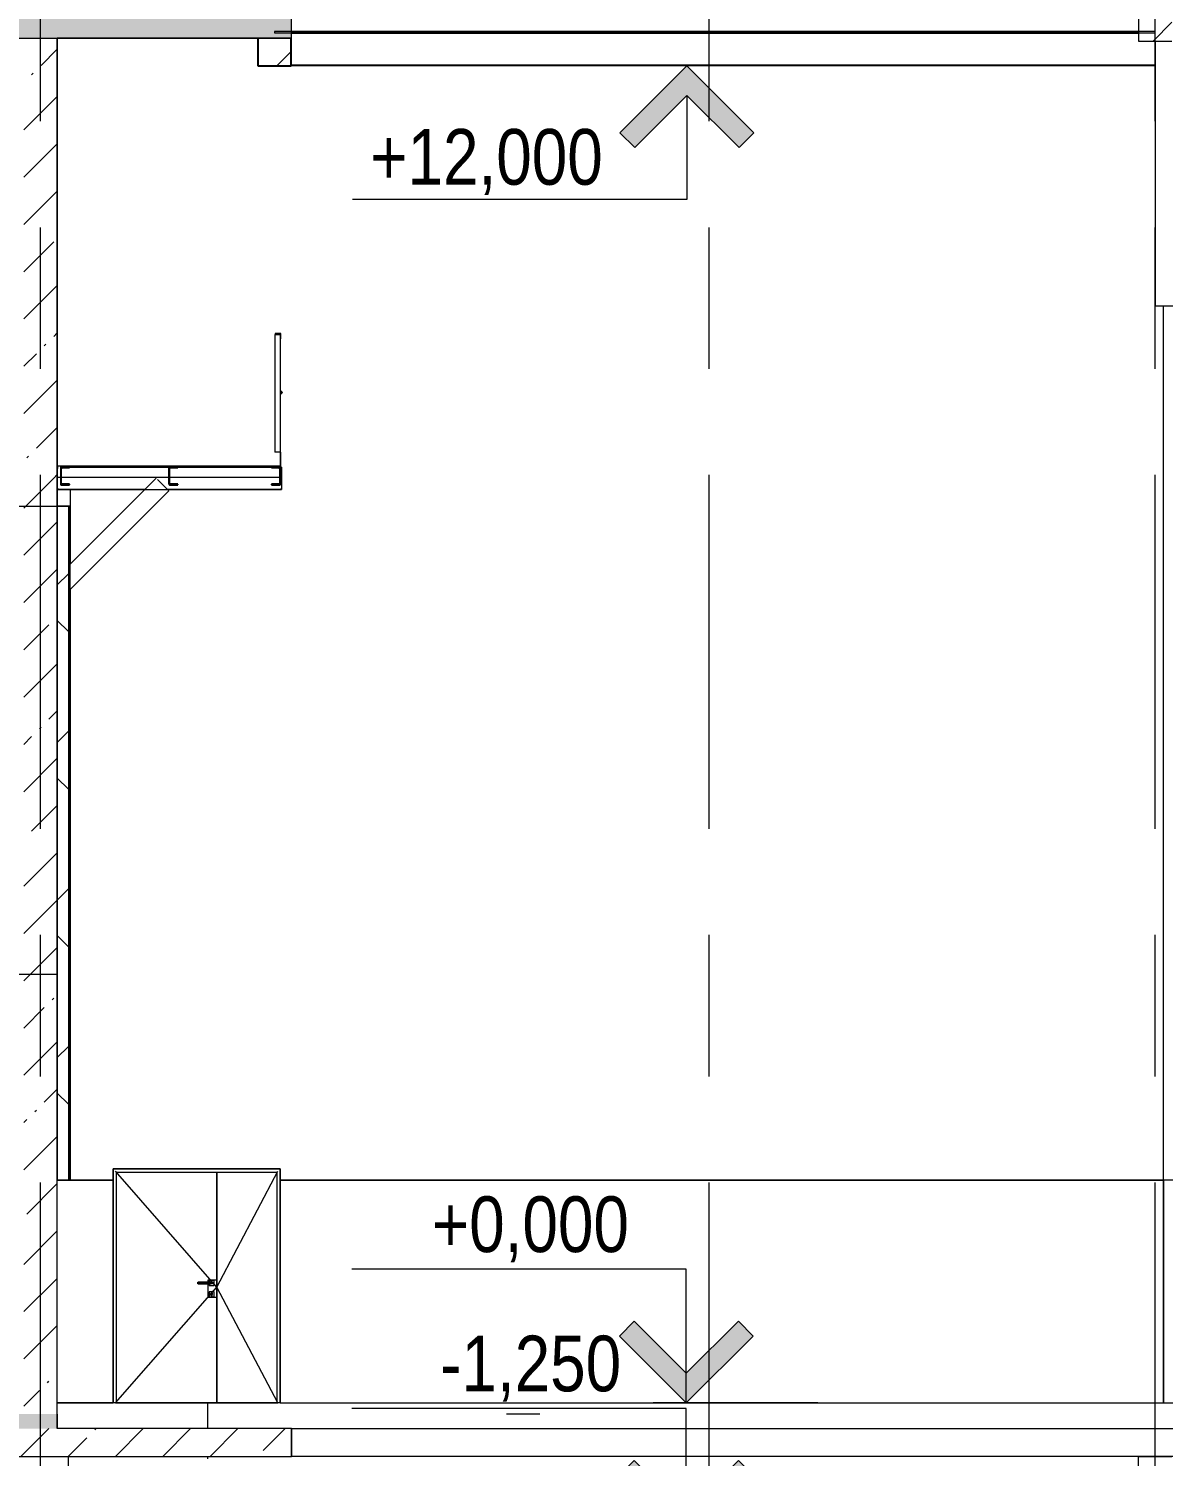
# Model space of a CAD drawing. Header units: millimetres. Extents: x 51154 to 151340, y -24069 to 30962.
# Drawn here: x 71824 to 82007, y -480 to 12336 of the extents above; entities that cross this region are included whole.
import ezdxf

# ---------------------------------------------------------------- set-up
doc = ezdxf.new("R2010")
doc.units = ezdxf.units.MM
doc.linetypes.add('Осевые', pattern=[6350, 1270, -952.5, 3175, -952.5])
for name, color, linetype, lineweight in [('Балясины', 7, 'Continuous', 9), ('Высотные отметки', 7, 'Continuous', 9), ('Двери', 7, 'Continuous', 9), ('Каркас несущий', 7, 'Continuous', 9), ('Каркас несущий-1', 7, 'Continuous', 25), ('Каркас_Импост', 7, 'Continuous', 9), ('Общие ребра', 7, 'Continuous', 9), ('Ограждение', 7, 'Continuous', 9), ('Отделка 1 _4_-1', 7, 'Continuous', 9), ('Отделка 2 _5_-1', 7, 'Continuous', 9), ('Панель', 7, 'Continuous', 9), ('Перекрытия', 7, 'Continuous', 9), ('Поручни', 7, 'Continuous', 9), ('Стены', 7, 'Continuous', 9), ('Структура _1_', 7, 'Continuous', 18), ('Штриховка разреза-2', 7, 'Continuous', 9), ('Элементы узлов', 7, 'Continuous', 9)]:
    doc.layers.add(name, color=color, linetype=linetype, lineweight=lineweight)
doc.layers.add('Оси-3', color=7, linetype='Осевые', lineweight=9, true_color=0xaaaaaa)
doc.styles.add('Arial Narrow', font='ARIALN.TTF', dxfattribs={"height": 500})
pattern_1 = [(45, (99498.54, 6475), (-424.264, 424.264), [600, -100, 20, -100]), (45, (99498.54, 6899), (-424.264, 424.264), [])]

# ---------------------------------------------------------------- blocks, each defined once
blk = doc.blocks.new('Двутавры горячекатанные с паралельными гранями полок СТО АСЧМ 20-93 _Б_ - 30Б1-537504-Разрез 1-1')
at = {"layer": 'Каркас несущий'}
for p, q in [((81782, 12298), (74181, 12298)), ((81782, 12290), (74181, 12290)), ((81782, 12290), (74181, 12290)), ((81932, 12224), (81932, 12021)), ((81932, 12000), (74032, 12000)), ((81932, 12008), (74181, 12008)), ((81932, 12008), (74181, 12008)), ((81932, 12021), (81932, 12008)), ((81932, 12008), (81932, 12021)), ((81932, 12008), (81932, 12000))]:
    blk.add_line(p, q, dxfattribs=at)
blk = doc.blocks.new('Швеллеры стальные гнутые равнополочные  ГОСТ 8278-83_Гн_ - Гн200x80x5-565265-Разрез 1-1')
at = {"layer": 'Каркас несущий'}
for p, q in [((72082, 8393), (72082, 8398)), ((72082, 8393), (72082, 8388)), ((72082, 8207), (72082, 8393)), ((74092, 8400), (74086, 8400)), ((74086, 8400), (74092, 8400)), ((74092, 8400), (74092, 8393)), ((74092, 8393), (74092, 8207)), ((74092, 8388), (74092, 8393)), ((72082, 8212), (72082, 8207)), ((72082, 8202), (72082, 8207)), ((74092, 8207), (74092, 8212)), ((74092, 8207), (74092, 8200)), ((72082, 8200), (74092, 8200)), ((72868, 8200), (72082, 8200)), ((74092, 8200), (73068, 8200))]:
    blk.add_line(p, q, dxfattribs=at)
blk = doc.blocks.new('Профили стальные гнутые замкнутые сварные квадратные ГОСТ  30245-2003 - 160x160x8-565461-Разрез 1-1')
at = {"layer": 'Каркас несущий'}
for p, q in [((72968, 8300), (72196, 7527)), ((72981, 8287), (73069, 8200)), ((72196, 7301), (73082, 8187)), ((73069, 8200), (73074, 8195)), ((73074, 8195), (73069, 8200)), ((73069, 8200), (73082, 8187)), ((73082, 8187), (73069, 8200))]:
    blk.add_line(p, q, dxfattribs=at)
blk = doc.blocks.new('Швеллеры стальные гнутые равнополочные  ГОСТ 8278-83_Гн_ - Гн160x80x5-569300-Разрез 1-1')
at = {"layer": 'Каркас несущий-1'}
for p, q in [((72112, 8393), (72112, 8247)), ((72117, 8252), (72117, 8388)), ((72192, 8400), (72119, 8400)), ((72124, 8395), (72192, 8395)), ((72192, 8395), (72192, 8400)), ((72119, 8240), (72192, 8240)), ((72192, 8245), (72124, 8245)), ((72192, 8240), (72192, 8245))]:
    blk.add_line(p, q, dxfattribs=at)
for centre, start, end in [((72119, 8393), 90, 180), ((72124, 8388), 90, 180), ((72119, 8247), 180, 270), ((72124, 8252), 180, 270)]:
    blk.add_arc(centre, 7, start, end, dxfattribs=at)
blk = doc.blocks.new('Швеллеры стальные гнутые равнополочные  ГОСТ 8278-83_Гн_ - Гн160x80x5-V10-Разрез 1-1')
at = {"layer": 'Каркас несущий-1'}
for p, q in [((73082, 8393), (73082, 8247)), ((73087, 8252), (73087, 8388)), ((73162, 8400), (73089, 8400)), ((73094, 8395), (73162, 8395)), ((73162, 8395), (73162, 8400)), ((73089, 8240), (73162, 8240)), ((73162, 8245), (73094, 8245)), ((73162, 8240), (73162, 8245))]:
    blk.add_line(p, q, dxfattribs=at)
for centre, start, end in [((73089, 8393), 90, 180), ((73094, 8388), 90, 180), ((73089, 8247), 180, 270), ((73094, 8252), 180, 270)]:
    blk.add_arc(centre, 7, start, end, dxfattribs=at)
blk = doc.blocks.new('Швеллеры стальные гнутые равнополочные  ГОСТ 8278-83_Гн_ - Гн160x80x5-569553-Разрез 1-1')
at = {"layer": 'Каркас несущий-1'}
for p, q in [((74002, 8400), (74002, 8395)), ((74075, 8400), (74002, 8400)), ((74002, 8395), (74070, 8395)), ((74077, 8388), (74077, 8252)), ((74082, 8247), (74082, 8393)), ((74070, 8245), (74002, 8245)), ((74002, 8245), (74002, 8240)), ((74002, 8240), (74075, 8240))]:
    blk.add_line(p, q, dxfattribs=at)
for centre, start, end in [((74070, 8388), 0, 90), ((74075, 8393), 0, 90), ((74070, 8252), 270, 0), ((74075, 8247), 270, 0)]:
    blk.add_arc(centre, 7, start, end, dxfattribs=at)
blk = doc.blocks.new('Уголки стальные горячекатанные равнополочные ГОСТ 8509-93 - L100x8-568946-Разрез 1-1')
at = {"layer": 'Каркас несущий'}
for p, q in [((72082, 8308), (72082, 8408)), ((74082, 8408), (72082, 8408)), ((72082, 8404), (72082, 8401)), ((72082, 8400), (72082, 8388)), ((74082, 8408), (74082, 8308)), ((74082, 8401), (74082, 8404)), ((74082, 8388), (74082, 8400)), ((72082, 8312), (72082, 8309)), ((72082, 8308), (72112, 8308)), ((72117, 8308), (73082, 8308)), ((73087, 8308), (74077, 8308)), ((74082, 8309), (74082, 8312))]:
    blk.add_line(p, q, dxfattribs=at)
blk = doc.blocks.new('Ограждение - 50х5-6021116-Разрез 1-1')
at = {"layer": 'Балясины'}
for p, q in [((74032, 9590), (74082, 9590)), ((74032, 9590), (74032, 8535)), ((74082, 9590), (74082, 8535)), ((74082, 8535), (74032, 8535))]:
    blk.add_line(p, q, dxfattribs=at)
blk = doc.blocks.new('Ограждение - Ограждение-571064-Разрез 1-1')
at = {"layer": 'Поручни'}
for p, q in [((74087, 9600), (74037, 9600)), ((74037, 9600), (74037, 9597)), ((74039, 9595), (74077, 9595)), ((74082, 9590), (74082, 9552)), ((74084, 9550), (74087, 9550)), ((74087, 9550), (74087, 9600)), ((74083, 9087), (74082, 9086)), ((74082, 9085), (74094, 9072)), ((74094, 9067), (74082, 9055)), ((74082, 9053), (74083, 9052)), ((74101, 9070), (74083, 9087)), ((74083, 9052), (74101, 9070)), ((74086, 8535), (74082, 8535)), ((74082, 8535), (74082, 8395)), ((74086, 8395), (74086, 8535)), ((74082, 8395), (74086, 8395))]:
    blk.add_line(p, q, dxfattribs=at)
for centre, radius, start, end in [((74039, 9597), 1.8, 180, 270), ((74077, 9590), 5.5, 0, 90), ((74084, 9552), 1.8, 180, 270), ((74083, 9085), 1.2, 135, 225), ((74083, 9054), 1.2, 135, 225), ((74092, 9070), 3.5, 315, 45)]:
    blk.add_arc(centre, radius, start, end, dxfattribs=at)
blk.add_blockref('Ограждение - 50х5-6021116-Разрез 1-1', (0, 0))
blk.add_blockref('Ограждение - 50х5-6021116-Разрез 1-1', (0, 0))
blk.add_blockref('Ограждение - 50х5-6021116-Разрез 1-1', (0, 0))
blk.add_blockref('Ограждение - 50х5-6021116-Разрез 1-1', (0, 0))
blk.add_blockref('Ограждение - 50х5-6021116-Разрез 1-1', (0, 0))
blk.add_blockref('Ограждение - 50х5-6021116-Разрез 1-1', (0, 0))
blk.add_blockref('Ограждение - 50х5-6021116-Разрез 1-1', (0, 0))
blk.add_blockref('Ограждение - 50х5-6021116-Разрез 1-1', (0, 0))
blk.add_blockref('Ограждение - 50х5-6021116-Разрез 1-1', (0, 0))
blk.add_blockref('Ограждение - 50х5-6021116-Разрез 1-1', (0, 0))
blk = doc.blocks.new('Перекрытие на отм_1 - Перекрытие на отм_-6100-777953-Разрез 1-1')
at = {"layer": 'Перекрытия'}
for p, q in [((61832, 3850), (65232, 3850)), ((62782, 3850), (64282, 3850)), ((62782, 3850), (64282, 3850)), ((64082, 3650), (64282, 3850)), ((64082, 3650), (64282, 3850)), ((65182, 3850), (66682, 3850)), ((65382, 3650), (65182, 3850)), ((66485, 3653), (66682, 3850)), ((70232, 3850), (72082, 3850)), ((71182, 3850), (72082, 3850)), ((72196, 3850), (72198, 3850)), ((72196, 3850), (72198, 3850)), ((64082, 3650), (63732, 3650)), ((63732, 3650), (64082, 3650)), ((65732, 3650), (65382, 3650))]:
    blk.add_line(p, q, dxfattribs=at)
blk = doc.blocks.new('Дверь - Полуторная_001 - ДВ3_21-15-6256117-Разрез 1-1')
at = {"layer": 'Двери'}
for p, q in [((73338, 1083), (73338, 1068)), ((73341, 1083), (73344, 1083)), ((73344, 1068), (73341, 1068)), ((73459, 1083), (73344, 1083)), ((73344, 1083), (73470, 1083)), ((73470, 1068), (73344, 1068)), ((73344, 1068), (73459, 1068)), ((73432, 1101), (73432, 949)), ((73512, 1101), (73432, 1101)), ((73444, 1098), (73444, 1083)), ((73489, 1098), (73444, 1098)), ((73444, 1068), (73444, 1053)), ((73444, 1053), (73489, 1053)), ((73470, 1083), (73474, 1083)), ((73474, 1068), (73470, 1068)), ((73474, 1068), (73474, 1083)), ((73474, 1068), (73474, 1083)), ((73489, 1053), (73489, 1098)), ((73512, 1128), (73512, 1133)), ((73512, 1133), (73512, 1128)), ((73512, 923), (73512, 1128)), ((73512, 949), (73512, 1101)), ((73432, 949), (73512, 949)), ((73444, 998), (73444, 953)), ((73489, 998), (73444, 998)), ((73444, 953), (73489, 953)), ((73462, 974), (73462, 964)), ((73462, 974), (73462, 964)), ((73472, 964), (73472, 974)), ((73472, 964), (73472, 974)), ((73489, 953), (73489, 998)), ((73512, 923), (73512, 918)), ((73512, 918), (73512, 923))]:
    blk.add_line(p, q, dxfattribs=at)
for centre, radius, start, end in [((73467, 981), 8.37, 306.6737, 233.3263), ((73467, 981), 8.37, 218.9937, 233.3263), ((73467, 964), 5, 180, 0), ((73467, 964), 5, 240, 300), ((73467, 981), 8.37, 306.6737, 321.0063)]:
    blk.add_arc(centre, radius, start, end, dxfattribs=at)
at = {"layer": 'Каркас_Импост'}
for p, q in [((72582, 2100), (72582, 0)), ((74082, 2100), (72582, 2100)), ((72612, 0), (72612, 2070)), ((72612, 2070), (74052, 2070)), ((74052, 2070), (74052, 0)), ((74082, 0), (74082, 2100)), ((72612, 0), (72582, 0)), ((74082, 0), (74052, 0))]:
    blk.add_line(p, q, dxfattribs=at)
at = {"layer": 'Панель'}
for p, q in [((73512, 0), (73512, 2070)), ((73512, 2070), (73512, 0)), ((72603, 0), (73512, 0)), ((73512, 0), (74061, 0))]:
    blk.add_line(p, q, dxfattribs=at)
at = {"layer": 'Элементы узлов'}
for p, q in [((73512, 1040), (72603, 2079)), ((73512, 1040), (74061, 2079)), ((72603, 0), (73512, 1040)), ((74061, 0), (73512, 1040))]:
    blk.add_line(p, q, dxfattribs=at)
blk = doc.blocks.new('Высотные отметки - Высотная отметка - Стрелка_низ-4459155-Разрез 1-1')
at = {"layer": 'Высотные отметки'}
blk.add_hatch(color=256, dxfattribs=at).paths.add_polyline_path([(148746, 11517), (148879, 11650), (148279, 12250), (147679, 11650), (147811, 11517), (148279, 11984)], flags=0)
for p, q in [((147183, 12250), (148575, 12250)), ((147679, 11650), (148279, 12250)), ((148279, 12250), (148879, 11650)), ((148279, 11984), (147811, 11517)), ((148279, 11984), (148279, 11050)), ((148746, 11517), (148279, 11984)), ((147811, 11517), (147679, 11650)), ((148879, 11650), (148746, 11517)), ((148279, 11050), (151279, 11050))]:
    blk.add_line(p, q, dxfattribs=at)
blk = doc.blocks.new('Высотные отметки - Высотная отметка - Стрелка-4455449-Разрез 1-1')
at = {"layer": 'Высотные отметки'}
blk.add_hatch(color=256, dxfattribs=at).paths.add_polyline_path([(148754, 733), (148287, 266), (147820, 733), (147687, 600), (148287, 0), (148887, 600)], flags=0)
for p, q in [((148287, 1200), (151287, 1200)), ((148287, 0), (148287, 1200)), ((147687, 600), (147820, 733)), ((147820, 733), (148287, 266)), ((148287, 266), (148754, 733)), ((148754, 733), (148887, 600)), ((148287, 0), (147687, 600)), ((148887, 600), (148287, 0)), ((147191, 0), (148584, 0))]:
    blk.add_line(p, q, dxfattribs=at)

msp = doc.modelspace()

# ---------------------------------------------------------------- hatches: boundary and pattern name
at = {"layer": 'Каркас несущий'}
h = msp.add_hatch(dxfattribs=at)
h.set_pattern_fill('FP_2', color=256, style=0, pattern_type=2)
h.set_pattern_definition(pattern_1)
h.paths.add_polyline_path([(73881.3, 12000), (74181.3, 12000), (74181.3, 12250), (73881.3, 12250), (73881.3, 12236.5)], flags=0)
at = {"layer": 'Штриховка разреза-2'}
h = msp.add_hatch(dxfattribs=at)
h.set_pattern_fill('FP_2', color=256, style=0, pattern_type=2)
h.set_pattern_definition(pattern_1)
h.paths.add_polyline_path([(82081.6, 12224), (82081.6, 16450), (81781.6, 16450), (81781.6, 12224), (82074.2, 12224)], flags=0)
h = msp.add_hatch(dxfattribs=at)
h.set_pattern_fill('FP_2', color=256, style=0, pattern_type=2)
h.set_pattern_definition(pattern_1)
h.paths.add_polyline_path([(141810.5, 12250), (141811.8, 12250), (141811.8, 12500), (128781.3, 12500), (128781.6, 12250), (141491.3, 12250)], flags=0)
h.paths.add_polyline_path([(57031.3, 12250), (74181.6, 12250), (74181.6, 12500), (57031.3, 12500)], flags=0)
h.paths.add_polyline_path([(110431.3, 12250), (110431.3, 12500), (104181.3, 12500), (104181.6, 12250), (110322.4, 12250)], flags=0)
h = msp.add_hatch(dxfattribs=at)
h.set_pattern_fill('FP_2', color=256, style=0, pattern_type=2)
h.set_pattern_definition(pattern_1)
h.paths.add_polyline_path([(71781.6, 8300), (72081.6, 8300), (72081.6, 12250), (71781.6, 12250), (71781.6, 8343.3)], flags=0)
h = msp.add_hatch(dxfattribs=at)
h.set_pattern_fill('FP_2', color=256, style=0, pattern_type=2)
h.set_pattern_definition(pattern_1)
h.paths.add_polyline_path([(71781.6, 8050), (72081.6, 8050), (72081.6, 8300), (57031.6, 8300), (57031.6, 8050), (71767.4, 8050)], flags=0)
h = msp.add_hatch(dxfattribs=at)
h.set_pattern_fill('FP_2', color=256, style=0, pattern_type=2)
h.set_pattern_definition(pattern_1)
h.paths.add_polyline_path([(71781.6, 4100), (72081.6, 4100), (72081.6, 8050), (71781.6, 8050), (71781.6, 4450.1)], flags=0)
h = msp.add_hatch(dxfattribs=at)
h.set_pattern_fill('FP_5', color=256, style=0, pattern_type=2)
h.set_pattern_definition([(45, (99498.5, 6475), (-707.107, 707.107), []), (135, (99498.5, 6475), (-707.107, -707.107), [])])
h.paths.add_polyline_path([(72181.6, 2000), (72181.6, 8050), (72081.6, 8050), (72081.6, 2000)], flags=0)
h = msp.add_hatch(dxfattribs=at)
h.set_pattern_fill('FP_2', color=256, style=0, pattern_type=2)
h.set_pattern_definition(pattern_1)
h.paths.add_polyline_path([(72081.6, 3850), (72081.6, 4100), (57031.6, 4100), (57031.6, 3850), (71781.6, 3850)], flags=0)
h = msp.add_hatch(dxfattribs=at)
h.set_pattern_fill('FP_2', color=256, style=0, pattern_type=2)
h.set_pattern_definition(pattern_1)
h.paths.add_polyline_path([(72081.6, -100), (72081.6, 3850), (71781.6, 3850), (71781.6, -100)], flags=0)
h = msp.add_hatch(dxfattribs=at)
h.set_pattern_fill('FP_2', color=256, style=0, pattern_type=2)
h.set_pattern_definition(pattern_1)
h.paths.add_polyline_path([(129027.3, -350), (141807, -350), (141807, -100), (128781.6, -100), (128781.6, -350)], flags=0)
h.paths.add_polyline_path([(57261.5, -350), (71681.6, -350), (71681.6, -230), (72081.6, -230), (72081.6, -100), (57031.6, -100), (57031.6, -350)], flags=0)
h.paths.add_polyline_path([(120228.8, -350), (127419.2, -350), (127419.2, -100), (120228.8, -100), (120228.8, -221.7)], flags=0)
h.paths.add_polyline_path([(104331.6, -230), (104481.6, -230), (104481.6, -100), (104331.6, -100), (104331.6, -221.7)], flags=0)
h = msp.add_hatch(dxfattribs=at)
h.set_pattern_fill('FP_2', color=256, style=0, pattern_type=2)
h.set_pattern_definition(pattern_1)
h.paths.add_polyline_path([(103431.6, -480), (104481.6, -480), (104481.6, -230), (103431.6, -230)], flags=0)
h.paths.add_polyline_path([(72530.8, -480), (74181.6, -480), (74181.6, -230), (71681.6, -230), (71681.6, -480)], flags=0)

# ---------------------------------------------------------------- linework, layer by layer
at = {"layer": 'Высотные отметки'}
for p, q in [((78077.7, 12000), (77730.8, 12000)), ((79564.5, 12000), (78077.7, 12000)), ((78479.2, 0), (77725.4, 0)), ((78905.3, 0), (78479.2, 0))]:
    msp.add_line(p, q, dxfattribs=at)
at = {"layer": 'Каркас несущий'}
msp.add_line((74181.3, 12250), (73881.3, 12250), dxfattribs=at)
at = {"layer": 'Каркас несущий-1'}
for p, q in [((73881.3, 12250), (73881.3, 12000)), ((74181.3, 12000), (74181.3, 12250)), ((73881.3, 12000), (74181.3, 12000))]:
    msp.add_line(p, q, dxfattribs=at)
at = {"layer": 'Общие ребра'}
for p, q in [((73881.3, 12250), (74181.3, 12250)), ((72081.6, 4100), (72081.6, 8050)), ((72081.6, 8050), (72081.6, 4100)), ((72194.1, 8050), (72194.1, 2000)), ((72081.6, 2000), (72081.6, 3850)), ((72081.6, 3850), (72081.6, 2000)), ((72081.6, 0), (72081.6, 2000)), ((73931.6, -480), (74181.6, -480))]:
    msp.add_line(p, q, dxfattribs=at)
at = {"layer": 'Оси-3'}
for p, q in [((71931.6, -22468.7), (71931.6, 29000)), ((77931.6, -22468.7), (77931.6, 29000)), ((81931.6, -22468.7), (81931.6, 29000))]:
    msp.add_line(p, q, dxfattribs=at)
at = {"layer": 'Отделка 1 _4_-1'}
for p, q in [((72194.1, 8050), (72181.6, 8050)), ((72181.6, 2000), (72194.1, 2000))]:
    msp.add_line(p, q, dxfattribs=at)
at = {"layer": 'Отделка 2 _5_-1'}
for p, q in [((72195.6, 8050), (72194.1, 8050)), ((72195.6, 2000), (72195.6, 8050)), ((72194.1, 2000), (72195.6, 2000))]:
    msp.add_line(p, q, dxfattribs=at)
at = {"layer": 'Перекрытия'}
for p, q in [((74181.6, 12310), (74181.6, 12500)), ((70230.9, 12250), (73630.9, 12250)), ((70430.9, 12250), (73430.9, 12250)), ((71180.5, 12250), (72680.5, 12250)), ((71380.5, 12250), (72480.5, 12250)), ((72081.6, 8300), (72081.6, 8050)), ((70230.9, 8050), (72198.1, 8050)), ((70430.9, 8050), (72198.1, 8050)), ((71180.5, 8050), (72198.1, 8050)), ((71380.5, 8050), (72198.1, 8050)), ((72198.1, 8050), (72081.6, 8050)), ((72198.1, 7850), (72195.6, 7850)), ((72198.1, 7850), (72195.6, 7850)), ((72198.1, 7850), (72195.6, 7850)), ((72198.1, 7850), (72195.6, 7850)), ((72081.6, 4100), (72081.6, 3850)), ((72195.6, 4100), (72198.1, 4100)), ((72198.1, 3850), (72195.6, 3850)), ((72081.6, -100), (72081.6, -230)), ((76411.6, -100), (76111.6, -100)), ((74181.6, -230), (74181.6, -480)), ((74181.6, -230), (93981.6, -230)), ((93731.6, -480), (74181.6, -480))]:
    msp.add_line(p, q, dxfattribs=at)
at = {"layer": 'Стены'}
for p, q in [((73881.3, 12250), (72081.6, 12250)), ((72081.6, 12250), (72081.6, 8400)), ((73881.3, 12000), (73881.3, 12250)), ((81931.6, 12224), (81931.6, 9848.4)), ((81931.6, 12000), (73881.3, 12000)), ((81931.6, 9848.4), (92083.6, 9848.4)), ((82006.6, 2000), (82006.6, 9848.4)), ((72198.1, 8200.1), (72198.1, 7529.3)), ((72198.1, 7303.5), (72198.1, 2000)), ((72195.6, 5600), (72195.6, 5100)), ((72195.6, 5600), (72195.6, 5100)), ((72198.1, 3850), (72195.6, 3850)), ((72195.6, 2100), (72195.6, 2000)), ((72195.6, 2100), (72195.6, 2000)), ((72195.6, 2100), (72195.6, 2000)), ((72581.6, 2000), (72581.6, 2100)), ((72581.6, 2100), (74081.6, 2100)), ((74081.6, 2100), (74081.6, 2000)), ((72195.6, 2000), (72081.6, 2000)), ((72195.6, 2000), (72081.6, 2000)), ((72195.6, 2000), (72081.6, 2000)), ((72581.6, 2000), (72083.6, 2000)), ((72198.1, 2000), (72581.6, 2000)), ((72581.6, 10), (72581.6, 2000)), ((82006.6, 2000), (74081.6, 2000)), ((74081.6, 2000), (74081.6, 10)), ((74081.6, 2000), (82006.6, 2000)), ((82006.6, 0), (82006.6, 2000)), ((82006.6, 2000), (82006.6, 0)), ((83031.6, 2000), (82006.6, 2000)), ((73431.6, 0), (72081.6, 0)), ((72083.6, 0), (72581.6, 0)), ((72581.6, 0), (72581.6, 10)), ((74081.6, 0), (72581.6, 0)), ((73431.6, -230), (73431.6, 0)), ((74081.6, 10), (74081.6, 0)), ((74081.6, 0), (82006.6, 0)), ((82006.6, 0), (83031.6, 0)), ((72181.6, -6000), (72181.6, -480)), ((73431.6, -501), (73431.6, -480)), ((81781.6, -480), (82081.6, -480)), ((81781.6, -1250), (81781.6, -480))]:
    msp.add_line(p, q, dxfattribs=at)
at = {"layer": 'Структура _1_'}
for p, q in [((81781.6, 16450), (81781.6, 12224)), ((74181.6, 12250), (74181.6, 12500)), ((81931.6, 12310), (74031.6, 12310)), ((74031.6, 12310), (74031.6, 12298)), ((81931.6, 12298), (81931.6, 12310)), ((72081.6, 8300), (72081.6, 12250)), ((72083.6, 12250), (73881.3, 12250)), ((74031.6, 12298), (81931.6, 12298)), ((74181.3, 12250), (74181.6, 12250)), ((81781.6, 12224), (82081.6, 12224)), ((74081.6, 8405), (72111.6, 8405)), ((72111.6, 8405), (72111.6, 8400)), ((72111.6, 8400), (74081.6, 8400)), ((74081.6, 8400), (74081.6, 8405)), ((72081.6, 8050), (72081.6, 8300)), ((72181.6, 8050), (72081.6, 8050)), ((72181.6, 8050), (72181.6, 2000)), ((72081.6, 3850), (72081.6, 4100)), ((72081.6, 4100), (72081.6, 3850)), ((72081.6, 2000), (72181.6, 2000)), ((72081.6, -100), (72081.6, 0)), ((72081.6, -230), (72081.6, -100)), ((74181.6, -230), (72081.6, -230)), ((74181.6, -480), (74181.6, -230)), ((71681.6, -480), (73931.6, -480))]:
    msp.add_line(p, q, dxfattribs=at)

# ---------------------------------------------------------------- block references
at = {"layer": 'Высотные отметки', "extrusion": (0, 0, -1)}
for name, p in [('Высотные отметки - Высотная отметка - Стрелка_низ-4459155-Разрез 1-1', (-226009.4, -250)), ('Высотные отметки - Высотная отметка - Стрелка-4455449-Разрез 1-1', (-226012.4, 0)), ('Высотные отметки - Высотная отметка - Стрелка-4455449-Разрез 1-1', (-226012.4, -1250))]:
    msp.add_blockref(name, p, dxfattribs=at)
at = {"layer": 'Двери'}
msp.add_blockref('Дверь - Полуторная_001 - ДВ3_21-15-6256117-Разрез 1-1', (0, 0), dxfattribs=at)
at = {"layer": 'Каркас несущий'}
for name in ['Двутавры горячекатанные с паралельными гранями полок СТО АСЧМ 20-93 _Б_ - 30Б1-537504-Разрез 1-1', 'Уголки стальные горячекатанные равнополочные ГОСТ 8509-93 - L100x8-568946-Разрез 1-1', 'Швеллеры стальные гнутые равнополочные  ГОСТ 8278-83_Гн_ - Гн200x80x5-565265-Разрез 1-1', 'Швеллеры стальные гнутые равнополочные  ГОСТ 8278-83_Гн_ - Гн160x80x5-569300-Разрез 1-1', 'Швеллеры стальные гнутые равнополочные  ГОСТ 8278-83_Гн_ - Гн160x80x5-V10-Разрез 1-1', 'Швеллеры стальные гнутые равнополочные  ГОСТ 8278-83_Гн_ - Гн160x80x5-569553-Разрез 1-1', 'Профили стальные гнутые замкнутые сварные квадратные ГОСТ  30245-2003 - 160x160x8-565461-Разрез 1-1']:
    msp.add_blockref(name, (0, 0), dxfattribs=at)
at = {"layer": 'Ограждение'}
msp.add_blockref('Ограждение - Ограждение-571064-Разрез 1-1', (0, 0), dxfattribs=at)
at = {"layer": 'Перекрытия'}
msp.add_blockref('Перекрытие на отм_1 - Перекрытие на отм_-6100-777953-Разрез 1-1', (0, 0), dxfattribs=at)

# ---------------------------------------------------------------- texts
at = {"layer": 'Высотные отметки', "char_height": 500, "attachment_point": 1, "line_spacing_factor": 0.974696, "style": 'Arial Narrow'}
for s, insert, width in [('+12,000', (74889.4, 11434), 2499.191), ('+0,000', (75442.7, 1854.3), 2118.479), ('-1,250', (75516.9, 604.3), 1940.404)]:
    msp.add_mtext(s, dxfattribs=dict(at, insert=insert, width=width))

doc.saveas('drawing.dxf')
